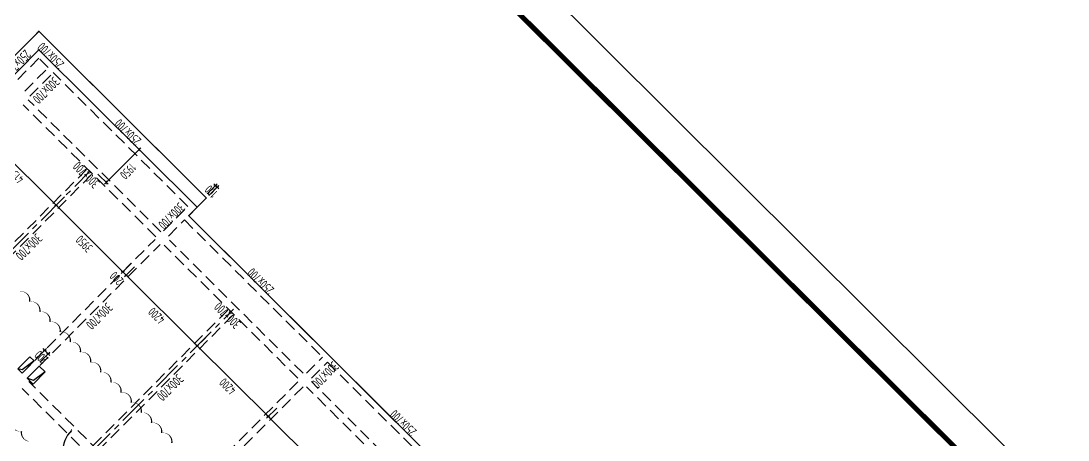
# Model space of a CAD drawing. Extents: x 517450926 to 520131079, y 3499134486 to 3500888201.
# Drawn here: x 518717878 to 518761763, y 3500134507 to 3500152064 of the extents above; entities that cross this region are included whole.
import ezdxf
from ezdxf.enums import TextEntityAlignment as Align

# ---------------------------------------------------------------- set-up
doc = ezdxf.new("R2010")
doc.units = 0
doc.header["$LTSCALE"] = 1000
doc.header["$MEASUREMENT"] = 0
doc.linetypes.add('CENTER', pattern=[2, 1.25, -0.25, 0.25, -0.25])
doc.linetypes.add('DASHED', pattern=[0.75, 0.5, -0.25])
doc.layers.get('0').update_dxf_attribs({"linetype": 'CONTINUOUS'})
doc.layers.get('Defpoints').update_dxf_attribs({"color": 2, "linetype": 'CONTINUOUS'})
doc.layers.add('0_修订云线', color=1, linetype='CONTINUOUS', plot=False)
doc.layers.add('内框', color=8, linetype='CONTINUOUS', plot=False)
for name, color, linetype in [('C-SHET-SHET', 144, 'CONTINUOUS'), ('S_AXIS', 8, 'CENTER'), ('S_AXIS_DIMS', 3, 'CONTINUOUS'), ('S_BEAM', 4, 'DASHED'), ('S_BEAM_SECD_TEXT_HORZ', 9, 'CONTINUOUS'), ('S_BEAM_TEXT_HORZ', 7, 'CONTINUOUS'), ('S_BEAM_TEXT_VERT', 41, 'CONTINUOUS'), ('S_FLOR_ENHN', 91, 'DASHED'), ('S_HOLE', 201, 'CONTINUOUS')]:
    doc.layers.add(name, color=color, linetype=linetype)
doc.styles.get("Standard").update_dxf_attribs({"font": 'Tssdeng.shx', "bigfont": 'Tssdchn.shx'})
doc.styles.add('TH-STYLE3', font='tssdeng.shx', dxfattribs={"width": 0.7, "bigfont": 'tssdchn.shx'})
doc.styles.add('样式 1', font='Tssdeng.shx', dxfattribs={"width": 0.7, "bigfont": 'Tssdchn.shx'})
doc.styles.add('黑体', font='simhei.ttf')
doc.dimstyles.new('TSSD_100_100', dxfattribs={"dimtxt": 375, "dimasz": 100, "dimexe": 100, "dimexo": 0, "dimgap": 125, "dimtad": 1, "dimdec": 1, "dimdsep": 46, "dimtxsty": 'TH-STYLE3', "dimblk": 'ARCHTICK', "dimcen": -100, "dimdle": 100, "dimclrt": 7, "dimadec": 0, "dimazin": 0, "dimtfac": 1, "dimtdec": 1, "dimtix": 1, "dimtmove": 2, "dimatfit": 3, "dimldrblk": 'ARCHTICK', "dimfxl": 0, "dimtolj": 1, "dimtzin": 0, "dimarcsym": 0})

# ---------------------------------------------------------------- blocks, each defined once
blk = doc.blocks.new('THAPE_A1L2_inner')
at = {"layer": '内框'}
blk.add_lwpolyline([(0, 0), (1261, 0), (1261, 594), (0, 594)], close=True, dxfattribs=at)
at = {"layer": '内框', "const_width": 1.4}
blk.add_lwpolyline([(25, 584), (25, 10), (1251, 10), (1251, 584)], close=True, dxfattribs=at)
at = {"layer": '内框', "style": '黑体', "width": 0.8}
blk.add_attdef('内框名称', (58.89, 599.29), '', height=8, dxfattribs=at)
blk = doc.blocks.new('SH_THAPE_A1L2')
blk.add_lwpolyline([(0, 0), (1261, 0), (1261, 594), (0, 594)], close=True)
at = {"const_width": 1.4}
blk.add_lwpolyline([(25, 584), (25, 10), (1251, 10), (1251, 584)], close=True, dxfattribs=at)
blk.add_attdef('作废标记', text='', height=400).set_placement((658, 330.5), align=Align.MIDDLE_CENTER)
blk = doc.blocks.new('_ArchTick')
at = {"color": 0, "const_width": 0.25}
blk.add_lwpolyline([(-0.53, -0.53), (0.53, 0.53)], dxfattribs=at)
blk = doc.blocks.new('*D109')
at = {"layer": 'Defpoints', "color": 0, "linetype": 'ByBlock', "transparency": 16777216}
for p in [(518729472, 3500136723), (518728247, 3500135491), (518732521, 3500133833)]:
    blk.add_point(p, dxfattribs=at)
at = {"layer": 'S_AXIS_DIMS', "color": 0, "linetype": 'ByBlock', "lineweight": -2, "transparency": 16777216}
for p, q in [((518728600, 3500135846), (518728176, 3500135420)), ((518731296, 3500132459), (518728176, 3500135562)), ((518731578, 3500132884), (518731154, 3500132459))]:
    blk.add_line(p, q, dxfattribs=at)
at = {"layer": 'S_AXIS_DIMS', "color": 0, "linetype": 'ByBlock', "lineweight": -2, "transparency": 16777216, "xscale": 100, "yscale": 100, "zscale": 100}
for p, rotation in [((518728247, 3500135491), 135.1572922653654), ((518731225, 3500132529), 315.1572922653654)]:
    blk.add_blockref('_ArchTick', p, dxfattribs=dict(at, rotation=rotation))
at = {"layer": 'S_AXIS_DIMS', "color": 7, "linetype": 'ByBlock', "transparency": 16777216, "insert": (518729516, 3500133789), "char_height": 375, "attachment_point": 5, "rotation": 135.1573, "style": 'TH-STYLE3'}
blk.add_mtext('\\A1;4200', dxfattribs=at)
blk = doc.blocks.new('*D110')
at = {"layer": 'Defpoints', "color": 0, "linetype": 'ByBlock', "transparency": 16777216}
for p in [(518726671, 3500139862), (518725269, 3500138453), (518729472, 3500136723)]:
    blk.add_point(p, dxfattribs=at)
at = {"layer": 'S_AXIS_DIMS', "color": 0, "linetype": 'ByBlock', "lineweight": -2, "transparency": 16777216}
for p, q in [((518725622, 3500138807), (518725198, 3500138382)), ((518728318, 3500135421), (518725198, 3500138523)), ((518728600, 3500135846), (518728176, 3500135420))]:
    blk.add_line(p, q, dxfattribs=at)
at = {"layer": 'S_AXIS_DIMS', "color": 0, "linetype": 'ByBlock', "lineweight": -2, "transparency": 16777216, "xscale": 100, "yscale": 100, "zscale": 100}
for p, rotation in [((518725269, 3500138453), 135.1572922653654), ((518728247, 3500135491), 315.1572922653654)]:
    blk.add_blockref('_ArchTick', p, dxfattribs=dict(at, rotation=rotation))
at = {"layer": 'S_AXIS_DIMS', "color": 7, "linetype": 'ByBlock', "transparency": 16777216, "insert": (518726538, 3500136750), "char_height": 375, "attachment_point": 5, "rotation": 135.1573, "style": 'TH-STYLE3'}
blk.add_mtext('\\A1;4200', dxfattribs=at)
blk = doc.blocks.new('*D111')
at = {"layer": 'Defpoints', "color": 0, "linetype": 'ByBlock', "transparency": 16777216}
for p in [(518723516, 3500142647), (518722291, 3500141415), (518726671, 3500139862)]:
    blk.add_point(p, dxfattribs=at)
at = {"layer": 'S_AXIS_DIMS', "color": 0, "linetype": 'ByBlock', "lineweight": -2, "transparency": 16777216}
for p, q in [((518722644, 3500141769), (518722220, 3500141344)), ((518725340, 3500138382), (518722220, 3500141485)), ((518725622, 3500138807), (518725198, 3500138382))]:
    blk.add_line(p, q, dxfattribs=at)
at = {"layer": 'S_AXIS_DIMS', "color": 0, "linetype": 'ByBlock', "lineweight": -2, "transparency": 16777216, "xscale": 100, "yscale": 100, "zscale": 100}
for p, rotation in [((518722291, 3500141415), 135.1572922653654), ((518725269, 3500138453), 315.1572922653654)]:
    blk.add_blockref('_ArchTick', p, dxfattribs=dict(at, rotation=rotation))
at = {"layer": 'S_AXIS_DIMS', "color": 7, "linetype": 'ByBlock', "transparency": 16777216, "insert": (518723560, 3500139712), "char_height": 375, "attachment_point": 5, "rotation": 135.1573, "style": 'TH-STYLE3'}
blk.add_mtext('\\A1;4200', dxfattribs=at)
blk = doc.blocks.new('*D112')
at = {"layer": 'Defpoints', "color": 0, "linetype": 'ByBlock', "transparency": 16777216}
for p in [(518720750, 3500145750), (518719348, 3500144341), (518723375, 3500142788)]:
    blk.add_point(p, dxfattribs=at)
at = {"layer": 'S_AXIS_DIMS', "color": 0, "linetype": 'ByBlock', "lineweight": -2, "transparency": 16777216}
for p, q in [((518719701, 3500144695), (518719278, 3500144270)), ((518722220, 3500141485), (518719278, 3500144411)), ((518722502, 3500141910), (518722079, 3500141485))]:
    blk.add_line(p, q, dxfattribs=at)
at = {"layer": 'S_AXIS_DIMS', "color": 0, "linetype": 'ByBlock', "lineweight": -2, "transparency": 16777216, "xscale": 100, "yscale": 100, "zscale": 100}
for p, rotation in [((518719348, 3500144341), 135.1572922653654), ((518722149, 3500141556), 315.1572922653654)]:
    blk.add_blockref('_ArchTick', p, dxfattribs=dict(at, rotation=rotation))
at = {"layer": 'S_AXIS_DIMS', "color": 7, "linetype": 'ByBlock', "transparency": 16777216, "insert": (518720528, 3500142727), "char_height": 375, "attachment_point": 5, "rotation": 135.1573, "style": 'TH-STYLE3'}
blk.add_mtext('\\A1;3950', dxfattribs=at)
blk = doc.blocks.new('*D113')
at = {"layer": 'Defpoints', "color": 0, "linetype": 'ByBlock', "transparency": 16777216}
for p in [(518717596, 3500148464), (518716406, 3500147267), (518720750, 3500145750)]:
    blk.add_point(p, dxfattribs=at)
at = {"layer": 'S_AXIS_DIMS', "color": 0, "linetype": 'ByBlock', "lineweight": -2, "transparency": 16777216}
for p, q in [((518716758, 3500147622), (518716335, 3500147196)), ((518719419, 3500144270), (518716335, 3500147338)), ((518719701, 3500144695), (518719278, 3500144270))]:
    blk.add_line(p, q, dxfattribs=at)
at = {"layer": 'S_AXIS_DIMS', "color": 0, "linetype": 'ByBlock', "lineweight": -2, "transparency": 16777216, "xscale": 100, "yscale": 100, "zscale": 100}
for p, rotation in [((518716406, 3500147267), 135.1572922653654), ((518719348, 3500144341), 315.1572922653654)]:
    blk.add_blockref('_ArchTick', p, dxfattribs=dict(at, rotation=rotation))
at = {"layer": 'S_AXIS_DIMS', "color": 7, "linetype": 'ByBlock', "transparency": 16777216, "insert": (518717657, 3500145583), "char_height": 375, "attachment_point": 5, "rotation": 135.1573, "style": 'TH-STYLE3'}
blk.add_mtext('\\A1;4150', dxfattribs=at)
blk = doc.blocks.new('*D125')
at = {"layer": 'Defpoints', "color": 0, "linetype": 'ByBlock', "transparency": 16777216}
for p in [(518723375, 3500142788), (518723516, 3500142647), (518722149, 3500141556)]:
    blk.add_point(p, dxfattribs=at)
at = {"layer": 'S_AXIS_DIMS', "color": 0, "linetype": 'ByBlock', "lineweight": -2, "transparency": 16777216}
for p, q in [((518722149, 3500141556), (518722078, 3500141626)), ((518722502, 3500141910), (518722079, 3500141485)), ((518722291, 3500141415), (518722149, 3500141556)), ((518722644, 3500141769), (518722220, 3500141344)), ((518722291, 3500141415), (518722362, 3500141344))]:
    blk.add_line(p, q, dxfattribs=at)
at = {"layer": 'S_AXIS_DIMS', "color": 0, "linetype": 'ByBlock', "lineweight": -2, "transparency": 16777216, "xscale": 100, "yscale": 100, "zscale": 100}
for p, rotation in [((518722149, 3500141556), 315.1572922653654), ((518722291, 3500141415), 135.1572922653654)]:
    blk.add_blockref('_ArchTick', p, dxfattribs=dict(at, rotation=rotation))
at = {"layer": 'S_AXIS_DIMS', "color": 7, "linetype": 'ByBlock', "transparency": 16777216, "insert": (518721882, 3500141282), "char_height": 375, "attachment_point": 5, "rotation": 135.1573, "style": 'TH-STYLE3'}
blk.add_mtext('\\A1;200', dxfattribs=at)
blk = doc.blocks.new('*D147')
at = {"layer": 'Defpoints', "color": 0, "linetype": 'ByBlock', "transparency": 16777216}
for p in [(518726029, 3500145173), (518725578, 3500144720), (518725649, 3500144649)]:
    blk.add_point(p, dxfattribs=at)
at = {"layer": 'S_AXIS_DIMS', "color": 0, "linetype": 'ByBlock', "lineweight": -2, "transparency": 16777216}
for p, q in [((518725677, 3500144819), (518726100, 3500145244)), ((518725748, 3500144748), (518726171, 3500145174)), ((518726029, 3500145173), (518725958, 3500145244)), ((518726100, 3500145103), (518726029, 3500145173)), ((518726100, 3500145103), (518726171, 3500145032))]:
    blk.add_line(p, q, dxfattribs=at)
at = {"layer": 'S_AXIS_DIMS', "color": 0, "linetype": 'ByBlock', "lineweight": -2, "transparency": 16777216, "xscale": 100, "yscale": 100, "zscale": 100}
for p, rotation in [((518726029, 3500145173), 315.1572922653654), ((518726100, 3500145103), 135.1572922653654)]:
    blk.add_blockref('_ArchTick', p, dxfattribs=dict(at, rotation=rotation))
at = {"layer": 'S_AXIS_DIMS', "color": 7, "linetype": 'ByBlock', "transparency": 16777216, "insert": (518725844, 3500144917), "char_height": 375, "attachment_point": 5, "rotation": 135.1573, "style": 'TH-STYLE3'}
blk.add_mtext('\\A1;100', dxfattribs=at)
blk = doc.blocks.new('*D155')
at = {"layer": 'Defpoints', "color": 0, "linetype": 'ByBlock', "transparency": 16777216}
for p in [(518722159, 3500147344), (518722832, 3500146675), (518720784, 3500145962)]:
    blk.add_point(p, dxfattribs=at)
at = {"layer": 'S_AXIS_DIMS', "color": 0, "linetype": 'ByBlock', "lineweight": -2, "transparency": 16777216}
for p, q in [((518722477, 3500147028), (518722903, 3500146605)), ((518721386, 3500145222), (518722902, 3500146746)), ((518721102, 3500145645), (518721528, 3500145222))]:
    blk.add_line(p, q, dxfattribs=at)
at = {"layer": 'S_AXIS_DIMS', "color": 0, "linetype": 'ByBlock', "lineweight": -2, "transparency": 16777216, "xscale": 100, "yscale": 100, "zscale": 100}
for p, rotation in [((518722832, 3500146675), 45.15729226536535), ((518721457, 3500145293), 225.1572922653654)]:
    blk.add_blockref('_ArchTick', p, dxfattribs=dict(at, rotation=rotation))
at = {"layer": 'S_AXIS_DIMS', "color": 7, "linetype": 'ByBlock', "transparency": 16777216, "insert": (518722366, 3500145764), "char_height": 375, "attachment_point": 5, "rotation": 225.1573, "style": 'TH-STYLE3'}
blk.add_mtext('\\A1;1950', dxfattribs=at)
blk = doc.blocks.new('*D267')
at = {"layer": 'Defpoints', "color": 0, "transparency": 16777216}
for p in [(518669878, 3500184742), (518719672, 3500134322), (518720742, 3500133901), (518715548, 3500127828), (518751217, 3500103849)]:
    blk.add_point(p, dxfattribs=at)
at = {"layer": 'S_AXIS_DIMS', "color": 0, "lineweight": -2, "transparency": 16777216}
blk.add_arc((518720860, 3500134039), 1222, 135.1573, 229.4593, dxfattribs=at)
at = {"layer": 'S_AXIS_DIMS', "color": 0, "lineweight": -2, "transparency": 16777216, "xscale": 100, "yscale": 100, "zscale": 100}
for p, rotation in [((518719994, 3500134901), 45.15729226451204), ((518720066, 3500133111), 319.4592519570663)]:
    blk.add_blockref('_ArchTick', p, dxfattribs=dict(at, rotation=rotation))
at = {"layer": 'S_AXIS_DIMS', "color": 7, "transparency": 16777216, "insert": (518719327, 3500133977), "char_height": 375, "attachment_point": 5, "rotation": 92.3083, "style": 'TH-STYLE3'}
blk.add_mtext('\\A1;94°', dxfattribs=at)
blk = doc.blocks.new('*D268')
at = {"layer": 'Defpoints', "color": 0, "transparency": 16777216}
for p in [(518719018, 3500138123), (518717926, 3500137310), (518718068, 3500137168)]:
    blk.add_point(p, dxfattribs=at)
at = {"layer": 'S_AXIS_DIMS', "color": 0, "lineweight": -2, "transparency": 16777216}
for p, q in [((518718523, 3500137910), (518718946, 3500138335)), ((518718665, 3500137769), (518719088, 3500138194)), ((518718876, 3500138264), (518718805, 3500138335)), ((518718876, 3500138264), (518719018, 3500138123)), ((518719018, 3500138123), (518719089, 3500138053))]:
    blk.add_line(p, q, dxfattribs=at)
at = {"layer": 'S_AXIS_DIMS', "color": 0, "lineweight": -2, "transparency": 16777216, "xscale": 100, "yscale": 100, "zscale": 100}
for p, rotation in [((518718876, 3500138264), 315.1572922659514), ((518719018, 3500138123), 135.1572922659514)]:
    blk.add_blockref('_ArchTick', p, dxfattribs=dict(at, rotation=rotation))
at = {"layer": 'S_AXIS_DIMS', "color": 7, "transparency": 16777216, "insert": (518718726, 3500137972), "char_height": 375, "attachment_point": 5, "rotation": 135.1573, "style": 'TH-STYLE3'}
blk.add_mtext('\\A1;200', dxfattribs=at)
blk = doc.blocks.new('*D269')
at = {"layer": 'Defpoints', "color": 0, "transparency": 16777216}
for p in [(518669878, 3500184742), (518695991, 3500158014), (518696924, 3500157601, 0), (518691015, 3500152120, 0), (518751217, 3500103849)]:
    blk.add_point(p, dxfattribs=at)
at = {"layer": 'S_AXIS_DIMS', "color": 0, "lineweight": -2, "transparency": 16777216}
blk.add_arc((518697051, 3500157718), 1100, 135.1573, 222.8453, dxfattribs=at)
at = {"layer": 'S_AXIS_DIMS', "color": 0, "lineweight": -2, "transparency": 16777216, "xscale": 100, "yscale": 100, "zscale": 100}
for p, rotation in [((518696271, 3500158494), 45.15729226459322), ((518696244, 3500156970), 312.8453472691643)]:
    blk.add_blockref('_ArchTick', p, dxfattribs=dict(at, rotation=rotation))
at = {"layer": 'S_AXIS_DIMS', "color": 7, "transparency": 16777216, "insert": (518695638, 3500157743), "char_height": 375, "attachment_point": 5, "rotation": 89.0013, "style": 'TH-STYLE3'}
blk.add_mtext('\\A1;88°', dxfattribs=at)

msp = doc.modelspace()

# ---------------------------------------------------------------- linework, layer by layer
at = {"layer": '0_修订云线'}
for points in [[(518717817.4516, 3500140726.0285, 0, 60, -0.52056705), (518718242.8787, 3500140302.9308, 0, 60, -0.52056705), (518718668.3059, 3500139879.833, 0, 60, -0.52056705), (518719093.7331, 3500139456.7353, 0, 60, -0.52056705), (518719519.1603, 3500139033.6375, 0, 60, -0.52056705), (518719944.5875, 3500138610.5398, 0, 60, -0.52056705), (518720370.0147, 3500138187.442, 0, 60, -0.52056705), (518720795.4419, 3500137764.3442, 0, 60, -0.52056705), (518721220.8691, 3500137341.2465, 0, 60, -0.52056705), (518721646.2962, 3500136918.1487, 0, 60, -0.52056705), (518722071.7234, 3500136495.051, 0, 60, -0.52056705), (518722497.1506, 3500136071.9532, 0, 60, -0.52056705), (518722922.5778, 3500135648.8555, 0, 60, -0.52056705), (518723348.005, 3500135225.7577, 0, 60, -0.52056705), (518723773.4322, 3500134802.66, 0, 60, -0.52056705), (518724198.8594, 3500134379.5622, 0, 60, -0.52056705)], [(518718328.9467, 3500134455.3892, 0, 60, -0.52056705), (518717903.5195, 3500134878.4869, 0, 60, -0.52056705), (518717478.0923, 3500135301.5847, 0, 60, -0.52056705)]]:
    msp.add_lwpolyline(points, format="xyseb", dxfattribs=at)
at = {"layer": 'S_AXIS'}
for p, q in [((518704618.6892, 3500129530.1417), (518720766.9201, 3500145767.2793)), ((518720741.8175, 3500133900.8033), (518726793.2229, 3500139985.5257))]:
    msp.add_line(p, q, dxfattribs=at)
at = {"layer": 'S_BEAM', "linetype": 'Continuous'}
for p, q in [((518718631.6312, 3500150852.6054), (518714171.4757, 3500146367.8938)), ((518725261.2048, 3500144259.3321), (518718631.6312, 3500150852.6054)), ((518724908.6234, 3500143904.8094), (518725261.2048, 3500144259.3321)), ((518724908.6234, 3500143904.8094), (518756886.5669, 3500112101.9616))]:
    msp.add_line(p, q, dxfattribs=at)
at = {"layer": 'S_BEAM'}
for p, q in [((518718632.6018, 3500150499.0533), (518717539.5992, 3500149400.0331)), ((518719022.5767, 3500150111.2137), (518718632.6018, 3500150499.0533)), ((518718035.3486, 3500149118.5503), (518719022.5767, 3500150111.2137)), ((518718248.0622, 3500148907.0014), (518719235.2903, 3500149899.6648)), ((518724872.2005, 3500144293.6196), (518719235.2903, 3500149899.6648)), ((518723743.7457, 3500143229.8575), (518718177.74, 3500148765.3865)), ((518723532.1968, 3500143017.1439), (518717966.1912, 3500148552.6729)), ((518714984.0019, 3500140165.239), (518720660.5633, 3500145873.0538)), ((518715196.7154, 3500139953.6902), (518720873.2769, 3500145661.5049)), ((518723849.7143, 3500143265.5039), (518724872.2005, 3500144293.6196)), ((518724062.4279, 3500143053.955), (518724732.3326, 3500143727.5481)), ((518724732.3326, 3500143727.5481), (518730511.0519, 3500137980.4703)), ((518717926.3457, 3500137309.5233), (518723497.1328, 3500142910.9813)), ((518729699.7263, 3500137306.489), (518724098.2684, 3500142877.2761)), ((518718139.0593, 3500137097.9744), (518723709.8464, 3500142699.4324)), ((518729488.1775, 3500137093.7754), (518723886.7195, 3500142664.5625)), ((518720904.5302, 3500134277.1287), (518726581.0917, 3500139984.9434)), ((518721117.2438, 3500134065.5798), (518726793.8053, 3500139773.3945)), ((518729841.1472, 3500137306.8772), (518730511.0519, 3500137980.4703)), ((518730053.8608, 3500137095.3284), (518730723.7655, 3500137768.9214)), ((518730723.7655, 3500137768.9214), (518736467.0326, 3500132057.1017)), ((518723811.616, 3500131385.9607), (518718210.158, 3500136956.7478)), ((518729488.5657, 3500136952.3546), (518723917.7786, 3500131350.8966)), ((518729701.2793, 3500136740.8057), (518724130.4922, 3500131139.3477)), ((518735444.1581, 3500131170.4069), (518729842.7001, 3500136741.1939)), ((518735655.707, 3500131383.1205), (518730054.249, 3500136953.9075)), ((518723529.5508, 3500131102.3425), (518717928.0928, 3500136673.1296))]:
    msp.add_line(p, q, dxfattribs=at)
at = {"layer": 'S_FLOR_ENHN', "linetype": 'ByBlock', "const_width": 50}
msp.add_lwpolyline([(518727492.3888, 3500104243.0626), (518739156.1842, 3500092643.1326), (518745961.0064, 3500099485.4198), (518745145.9569, 3500100296.7117), (518756886.5669, 3500112101.9616), (518724908.6234, 3500143904.8094), (518725649.0444, 3500144649.307), (518718629.4959, 3500151630.4199), (518713781.5008, 3500146755.7334), (518709137.254, 3500151374.5505), (518713808.9584, 3500156071.9757), (518677754.0043, 3500191929.5103), (518669990.1605, 3500184122.9214), (518661608.9242, 3500168566.9861), (518675983.547, 3500154271.0719), (518677393.8728, 3500155689.1625), (518688454.9796, 3500144688.621), (518687820.3249, 3500144050.472), (518709977.9909, 3500122014.1307), (518710612.6456, 3500122652.2796), (518724758.0997, 3500108584.2793), (518724758.0997, 3500108584.2794), (518728303.3262, 3500105058.4648)], dxfattribs=at)
at = {"layer": 'S_HOLE'}
for p, q in [((518718894.402, 3500137361.1299), (518718408.4581, 3500136998.2031)), ((518718408.4581, 3500136998.2031), (518718139.0593, 3500137097.9744))]:
    msp.add_line(p, q, dxfattribs=at)
for points in [[(518717926.3457, 3500137309.5233), (518717749.1014, 3500137485.7971), (518718256.8188, 3500137996.3098), (518718434.0631, 3500137820.036)], [(518718387.2299, 3500136851.1626), (518718139.0593, 3500137097.9744), (518718646.7769, 3500137608.4873), (518718894.9475, 3500137361.6756)]]:
    msp.add_lwpolyline(points, close=True, dxfattribs=at)
msp.add_lwpolyline([(518718434.0631, 3500137820.036), (518717935.2243, 3500137450.5253), (518717749.1014, 3500137485.7971)], dxfattribs=at)

# ---------------------------------------------------------------- block references
at = {"layer": 'C-SHET-SHET', "xscale": 150, "yscale": 150, "zscale": 150, "rotation": 135.1572922948761}
msp.add_blockref('SH_THAPE_A1L2', (518787053.6051, 3500106450.4975), dxfattribs=at)
at = {"layer": '内框', "xscale": 150, "yscale": 150, "zscale": 150, "rotation": 135.1572922948763}
msp.add_blockref('THAPE_A1L2_inner', (518787053.6051, 3500106450.4975), dxfattribs=at)

# ---------------------------------------------------------------- texts
at = {"layer": 'S_BEAM_SECD_TEXT_HORZ', "linetype": 'Continuous', "style": 'TH-STYLE3', "width": 0.7}
for s, rotation, p in [('250x700', 225.15729297, (518717600.5956, 3500150432.3898)), ('250x700', 135.15728815, (518719264.5915, 3500150744.5417)), ('250x700', 135.15728815, (518722490.7476, 3500147536.0504)), ('300x700', 225.15729297, (518718071.7805, 3500142735.7559)), ('250x700', 135.15728815, (518728059.0471, 3500141293.7719)), ('300x700', 225.15729297, (518723992.3089, 3500136847.6455)), ('250x700', 135.15728815, (518734032.7538, 3500135352.7743))]:
    msp.add_text(s, height=400, rotation=rotation, dxfattribs=at).set_placement(p, align=Align.CENTER)
at = {"layer": 'S_BEAM_TEXT_HORZ', "linetype": 'Continuous', "style": '样式 1', "width": 0.7}
for p in [(518720756.0807, 3500145756.3814), (518726676.6091, 3500139868.271)]:
    msp.add_text('300x700', height=400, rotation=135.15728815, dxfattribs=at).set_placement(p, align=Align.CENTER)
at = {"layer": 'S_BEAM_TEXT_VERT', "linetype": 'Continuous', "style": '样式 1', "width": 0.7}
for p in [(518718793.6058, 3500149293.594), (518724051.3198, 3500144031.7043), (518721023.0573, 3500139835.8961), (518730493.6299, 3500137375.5641)]:
    msp.add_text('300x700', height=400, rotation=225.15729781, dxfattribs=at).set_placement(p, align=Align.CENTER)

# ---------------------------------------------------------------- dimensions: what is measured, and where the dimension line sits
at = {"layer": 'S_AXIS_DIMS'}
for base, line2, picture, middle in [((518719671.8957, 3500134322.4546), ((518715547.7948, 3500127828.1347), (518720741.8175, 3500133900.8033)), '*D267', (518719327.3411, 3500133977.3902)), ((518695991.0166, 3500158014.2915), ((518691015.4533, 3500152120.3731, -0.0337), (518696924.317, 3500157600.734, 0)), '*D269', (518695638.1241, 3500157742.7359))]:
    dim = msp.add_angular_dim_2l(base=base, line1=((518751216.9937, 3500103848.5721), (518669878.1449, 3500184742.0486)), line2=line2, dimstyle='TSSD_100_100', dxfattribs=at)
    dim.commit()
    dim.dimension.update_dxf_attribs({"geometry": picture, "text_midpoint": middle})
at = {"layer": 'S_AXIS_DIMS', "linetype": 'ByBlock'}
for base, p1, p2, angle, picture, middle in [((518716405.8761, 3500147267.3896), (518720750.1689, 3500145750.4358), (518717596.0819, 3500148464.1484), 135.15729227, '*D113', (518717656.7817, 3500145582.5999)), ((518722831.9001, 3500146675.3351), (518720784.0639, 3500145961.7815), (518722159.1316, 3500147344.4198), 225.15729227, '*D155', (518722365.9429, 3500145763.6525)), ((518719348.4141, 3500144340.9635), (518723374.6071, 3500142787.781), (518720750.1689, 3500145750.4358), 135.15729227, '*D112', (518720528.4152, 3500142726.6901)), ((518726029.2202, 3500145173.3871), (518725649.0444, 3500144649.307), (518725578.1399, 3500144719.8233), 135.15729227, '*D147', (518725844.3091, 3500144916.5523)), ((518722290.9521, 3500141414.5374), (518726670.6972, 3500139862.3255), (518723516.4162, 3500142646.7484), 135.15729227, '*D111', (518723559.5839, 3500139712.1186)), ((518725268.9424, 3500138452.8531), (518729472.3968, 3500136723.3798), (518726670.6972, 3500139862.3255), 135.15729227, '*D110', (518726537.5742, 3500136750.4343)), ((518728246.9328, 3500135491.1688), (518732520.9034, 3500133832.6001), (518729472.3968, 3500136723.3798), 135.15729227, '*D109', (518729515.5645, 3500133788.75))]:
    dim = msp.add_linear_dim(base=base, p1=p1, p2=p2, angle=angle, dimstyle='TSSD_100_100', dxfattribs=at)
    dim.commit()
    dim.dimension.update_dxf_attribs({"geometry": picture, "text_midpoint": middle})
dim = msp.add_linear_dim(base=(518722149.1431, 3500141555.57), p1=(518723516.4162, 3500142646.7484), p2=(518723374.6071, 3500142787.781), angle=135.15729227, dimstyle='TSSD_100_100', dxfattribs=at)
dim.commit()
dim.dimension.update_dxf_attribs({"geometry": '*D125', "text_midpoint": (518721881.5246, 3500141281.6025), "dimtype": 160})
at = {"layer": 'S_AXIS_DIMS'}
dim = msp.add_linear_dim(base=(518719017.6135, 3500138123.1768), p1=(518717926.3457, 3500137309.5233), p2=(518718068.1548, 3500137168.4907), angle=135.15729227, dimstyle='TSSD_100_100', dxfattribs=at)
dim.commit()
dim.dimension.update_dxf_attribs({"geometry": '*D268', "text_midpoint": (518718726.3455, 3500137972.1164)})

doc.saveas('drawing.dxf')
